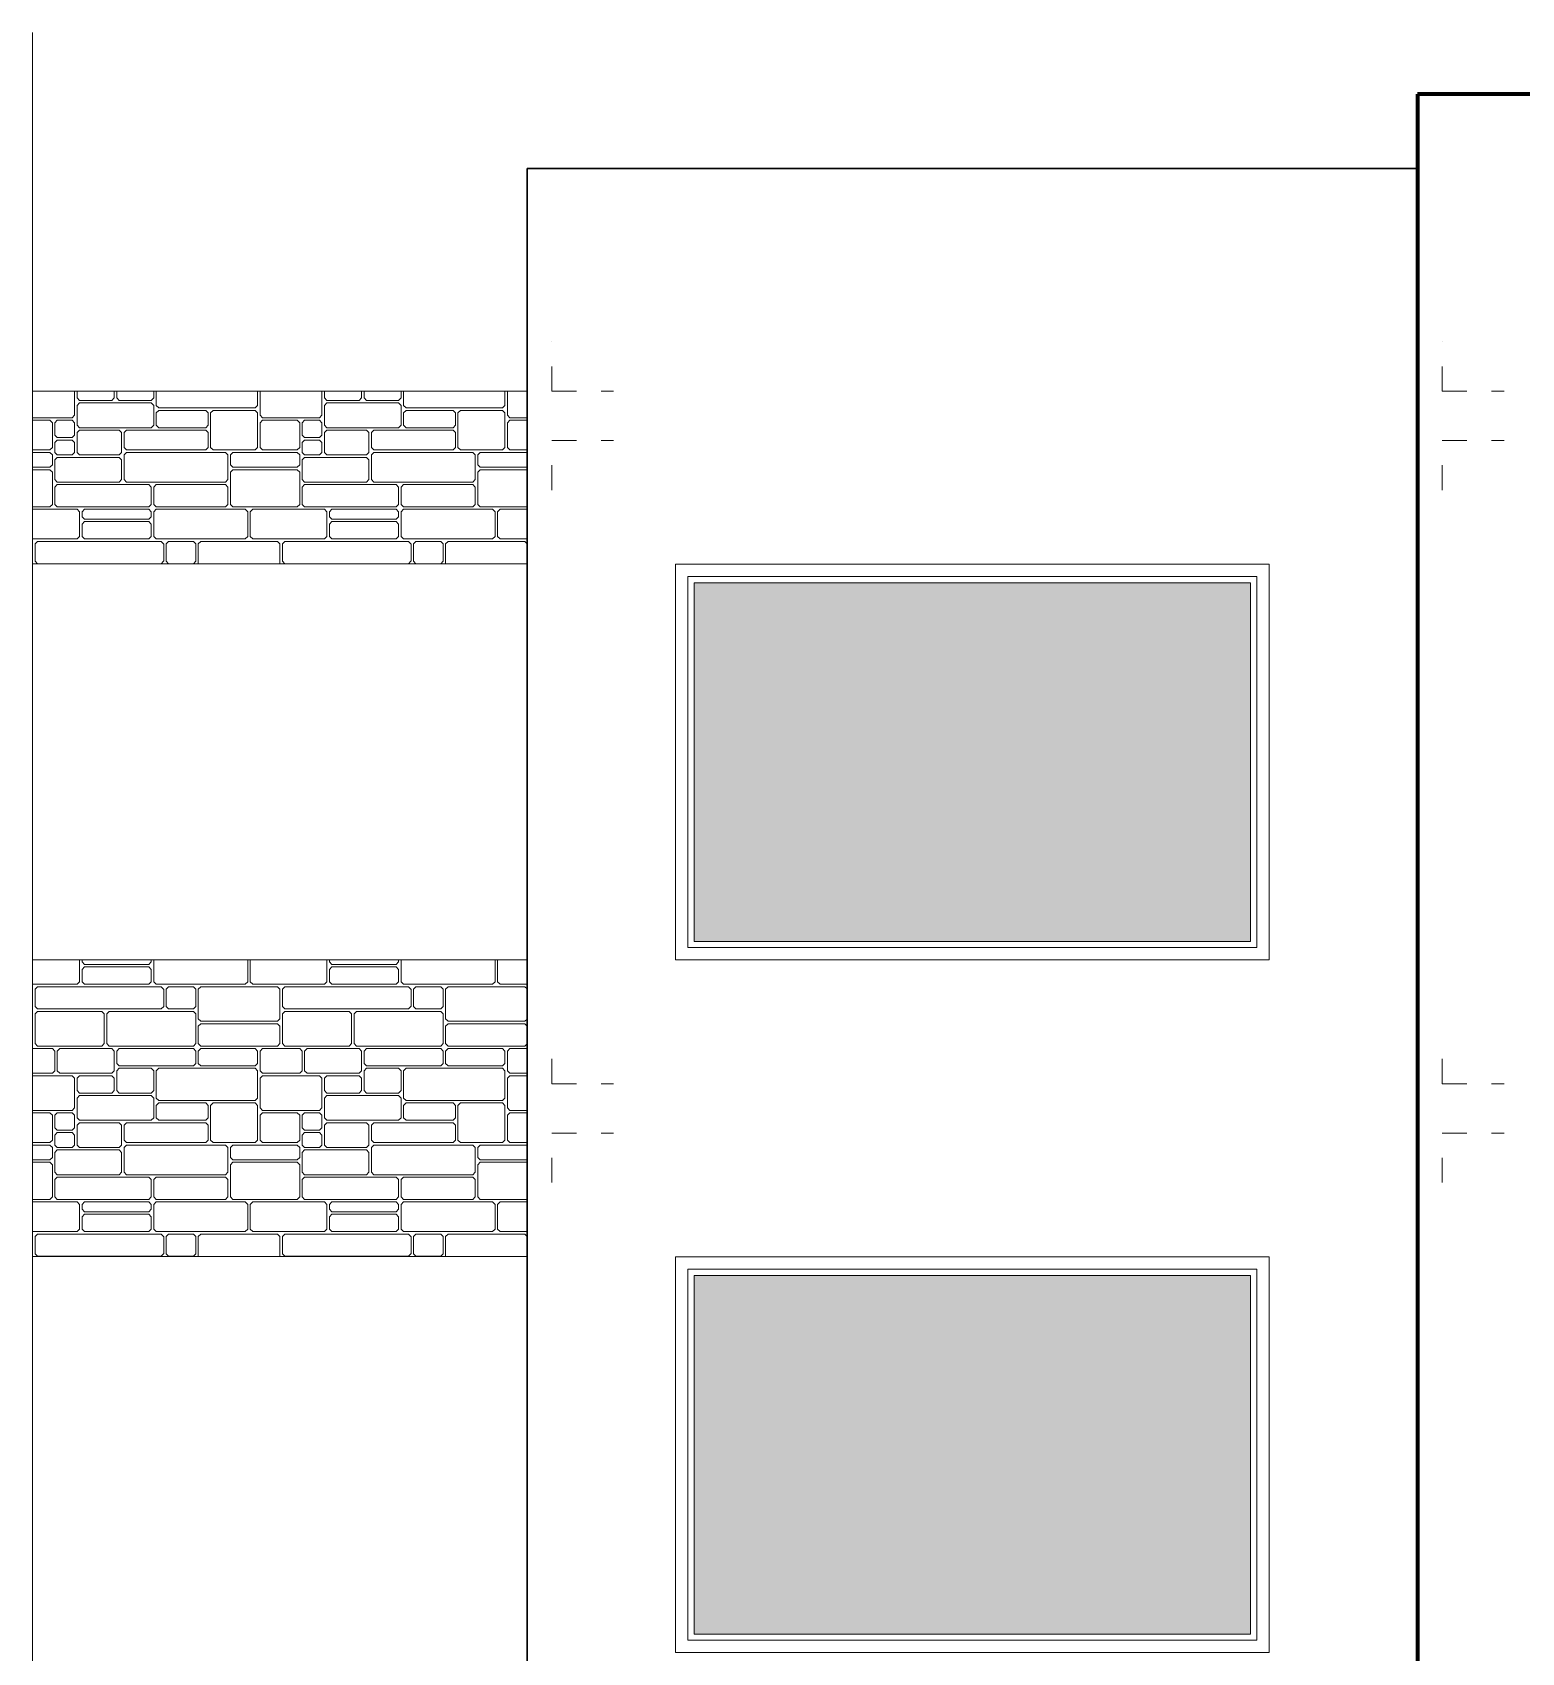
# Model space of a CAD drawing. Header units: inches. Extents: x 155.3 to 248.5, y 20.6 to 88.6.
# Drawn here: x 175.62 to 181.65, y 28.92 to 35.47 of the extents above; entities that cross this region are included whole.
import ezdxf

# ---------------------------------------------------------------- set-up
doc = ezdxf.new("R2010")
doc.units = ezdxf.units.IN
doc.header["$MEASUREMENT"] = 0
doc.linetypes.add('DASHED', pattern=[0.75, 0.5, -0.25])
doc.layers.add('TEXTURAS', color=251, linetype='Continuous')

msp = doc.modelspace()

# ---------------------------------------------------------------- hatches: boundary and pattern name
at = {"layer": 'TEXTURAS', "lineweight": 0}
h = msp.add_hatch(dxfattribs=at)
h.set_pattern_fill('LIMESTN', color=252, scale=0.1, style=0, double=1, pattern_type=2)
h.set_pattern_definition([(180, (177.6144, 34.2695), (-1, 1), [0.31, -0.69]), (180, (177.6144, 34.2595), (-1, 1), [0.31, -0.69]), (180, (177.5244, 33.9495), (-1, 1), [0.39, -0.61]), (180, (176.7844, 33.9095), (-1, 1), [0.23, -0.77]), (180, (177.1044, 33.9695), (-1, 1), [0.29, -0.71]), (180, (176.7844, 33.8195), (-1, 1), [0.06, -0.94]), (180, (176.7844, 33.8295), (-1, 1), [0.06, -0.94]), (180, (176.9744, 33.7495), (-1, 1), [0.25, -0.75]), (180, (177.0944, 33.4895), (-1, 1), [0.26, -0.74]), (180, (177.0944, 33.4995), (-1, 1), [0.26, -0.74]), (180, (176.6944, 33.7095), (-1, 1), [0.26, -0.74]), (180, (176.6944, 33.6995), (-1, 1), [0.26, -0.74]), (180, (177.6144, 34.1695), (-1, 1), [0.31, -0.03, 0.34, -0.03, 0.26, -0.03]), (180, (177.5244, 33.7795), (-1, 1), [0.17, -0.03, 0.32, -0.31, 0.14, -0.03]), (180, (177.4044, 33.5495), (-1, 1), [0.28, -0.03, 0.37, -0.03, 0.26, -0.03]), (180, (177.4844, 33.5395), (-1, 1), [0.36, -0.03, 0.26, -0.03, 0.29, -0.03]), (180, (177.4844, 33.4195), (-1, 1), [0.36, -0.03, 0.26, -0.03, 0.29, -0.03]), (180, (177.4044, 33.7695), (-1, 1), [0.4, -0.31, 0.26, -0.03]), (180, (177.4044, 33.6395), (-1, 1), [0.28, -0.03, 0.37, -0.32]), (180, (177.5244, 34.1595), (-1, 1), [0.22, -0.03, 0.3, -0.45]), (180, (176.9444, 34.1595), (-1, 1), [0.21, -0.03, 0.15, -0.61]), (180, (177.5244, 34.0895), (-1, 1), [0.22, -0.03, 0.3, -0.45]), (180, (177.2744, 33.3195), (-1, 1), [0.1, -0.03, 0.5, -0.37]), (180, (177.2744, 34.3095), (-1, 1), [0.34, -0.03, 0.26, -0.37]), (180, (177.5244, 34.0795), (-1, 1), [0.39, -0.03, 0.13, -0.45]), (180, (177.5244, 33.9395), (-1, 1), [0.17, -0.03, 0.19, -0.61]), (180, (176.9444, 34.0595), (-1, 1), [0.21, -0.03, 0.15, -0.61]), (180, (176.9444, 34.0495), (-1, 1), [0.13, -0.03, 0.23, -0.61]), (180, (177.3244, 33.8695), (-1, 1), [0.19, -0.03, 0.29, -0.49]), (180, (177.1044, 33.9795), (-1, 1), [0.13, -0.03, 0.13, -0.71]), (180, (176.7844, 33.8995), (-1, 1), [0.06, -0.03, 0.14, -0.77]), (180, (177.3244, 33.8595), (-1, 1), [0.32, -0.03, 0.16, -0.49]), (180, (176.9744, 33.7595), (-1, 1), [0.16, -0.03, 0.06, -0.75]), (180, (177.4044, 33.6495), (-1, 1), [0.4, -0.03, 0.25, -0.32]), (180, (177.6144, 33.4095), (-1, 1), [0.31, -0.03, 0.1, -0.03, 0.5, -0.03]), (90, (177.2844, 33.3295), (1, 1), [0.07, -0.7, 0.05, -0.03, 0.12, -0.03]), (90, (177.5444, 33.7895), (1, 1), [0.1, -0.03, 0.12, -0.03, 0.08, -0.64]), (90, (177.5344, 33.7895), (1, 1), [0.14, -0.03, 0.11, -0.03, 0.05, -0.64]), (90, (176.7944, 33.7695), (1, 1), [0.04, -0.03, 0.05, -0.03, 0.12, -0.73]), (90, (176.8044, 33.7695), (1, 1), [0.08, -0.03, 0.08, -0.03, 0.05, -0.73]), (90, (177.1044, 33.4295), (1, 1), [0.05, -0.03, 0.02, -0.03, 0.07, -0.8]), (90, (176.7044, 33.5595), (1, 1), [0.13, -0.03, 0.04, -0.03, 0.1, -0.67]), (90, (177.1644, 33.3295), (1, 1), [0.07, -0.93]), (90, (177.1544, 33.3295), (1, 1), [0.07, -0.93]), (90, (177.6244, 34.1795), (1, 1), [0.07, -0.03, 0.12, -0.78]), (90, (176.6344, 33.3295), (1, 1), [0.07, -0.78, 0.12, -0.03]), (90, (176.9644, 33.9895), (1, 1), [0.08, -0.03, 0.05, -0.84]), (90, (177.3344, 33.7895), (1, 1), [0.06, -0.03, 0.05, -0.86]), (90, (177.1244, 33.8795), (1, 1), [0.05, -0.03, 0.11, -0.81]), (90, (177.1144, 33.8795), (1, 1), [0.08, -0.03, 0.08, -0.81]), (90, (176.9544, 33.9895), (1, 1), [0.05, -0.03, 0.08, -0.84]), (90, (176.9844, 33.6595), (1, 1), [0.08, -0.03, 0.08, -0.81]), (90, (176.9944, 33.6595), (1, 1), [0.1, -0.03, 0.06, -0.81]), (90, (176.7144, 33.7695), (1, 1), [0.04, -0.03, 0.05, -0.88]), (90, (177.4144, 33.5595), (1, 1), [0.07, -0.03, 0.1, -0.8]), (90, (177.1144, 33.4295), (1, 1), [0.1, -0.03, 0.07, -0.8]), (90, (176.7144, 33.5595), (1, 1), [0.07, -0.03, 0.08, -0.82]), (90, (176.8244, 33.4295), (1, 1), [0.05, -0.03, 0.02, -0.9]), (90, (177.4244, 33.5595), (1, 1), [0.13, -0.03, 0.04, -0.8]), (90, (176.9244, 34.1795), (1, 1), [0.12, -0.88]), (90, (176.9144, 34.1795), (1, 1), [0.12, -0.88]), (90, (176.7144, 34.0695), (1, 1), [0.08, -0.92]), (90, (177.3444, 33.7895), (1, 1), [0.14, -0.86]), (90, (176.7244, 34.0695), (1, 1), [0.08, -0.92]), (90, (177.5044, 33.4295), (1, 1), [0.1, -0.9]), (90, (177.4944, 33.4295), (1, 1), [0.1, -0.9]), (90, (176.8144, 33.4295), (1, 1), [0.1, -0.9]), (90, (177.2944, 34.0995), (1, 1), [0.05, -0.03, 0.07, -0.03, 0.12, -0.7]), (135, (177.28436, 33.3995), (0, 1), [0.01414, -1.40007]), (135, (177.17436, 33.3195), (0, 1), [0.01414, -1.40007]), (135, (177.15436, 33.3995), (0, 1), [0.01414, -1.40007]), (135, (176.64436, 33.3195), (0, 1), [0.01414, -1.40007]), (135, (177.62436, 33.3995), (0, 1), [0.01414, -1.40007]), (135, (177.30436, 34.2695), (0, 1), [0.01414, -1.40007]), (135, (177.30436, 34.1695), (0, 1), [0.01414, -1.40007]), (135, (177.30436, 34.0895), (0, 1), [0.01414, -1.40007]), (135, (177.62436, 34.2495), (0, 1), [0.01414, -1.40007]), (135, (176.93436, 34.1695), (0, 1), [0.01414, -1.40007]), (135, (176.64436, 34.1695), (0, 1), [0.01414, -1.40007]), (135, (177.28436, 34.2995), (0, 1), [0.01414, -1.40007]), (135, (176.91436, 34.2995), (0, 1), [0.01414, -1.40007]), (135, (177.53436, 34.1495), (0, 1), [0.01414, -1.40007]), (135, (177.53436, 34.0695), (0, 1), [0.01414, -1.40007]), (135, (177.13436, 33.9495), (0, 1), [0.01414, -1.40007]), (135, (177.11436, 34.0695), (0, 1), [0.01414, -1.40007]), (135, (176.97436, 33.9795), (0, 1), [0.01414, -1.40007]), (135, (177.28436, 34.1495), (0, 1), [0.01414, -1.40007]), (135, (176.97436, 34.0895), (0, 1), [0.01414, -1.40007]), (135, (176.95436, 34.1495), (0, 1), [0.01414, -1.40007]), (135, (176.73436, 34.0595), (0, 1), [0.01414, -1.40007]), (135, (177.53436, 33.9295), (0, 1), [0.01414, -1.40007]), (135, (177.35436, 33.7795), (0, 1), [0.01414, -1.40007]), (135, (176.71436, 34.1495), (0, 1), [0.01414, -1.40007]), (135, (177.55436, 34.0595), (0, 1), [0.01414, -1.40007]), (135, (176.79436, 34.0395), (0, 1), [0.01414, -1.40007]), (135, (176.95436, 34.0395), (0, 1), [0.01414, -1.40007]), (135, (176.81436, 33.9795), (0, 1), [0.01414, -1.40007]), (135, (177.11436, 33.9595), (0, 1), [0.01414, -1.40007]), (135, (176.79436, 33.8095), (0, 1), [0.01414, -1.40007]), (135, (176.79436, 33.8895), (0, 1), [0.01414, -1.40007]), (135, (176.72436, 33.8295), (0, 1), [0.01414, -1.40007]), (135, (176.72436, 33.7595), (0, 1), [0.01414, -1.40007]), (135, (176.81436, 33.8695), (0, 1), [0.01414, -1.40007]), (135, (176.98436, 33.8495), (0, 1), [0.01414, -1.40007]), (135, (177.33436, 33.8495), (0, 1), [0.01414, -1.40007]), (135, (177.00436, 33.7795), (0, 1), [0.01414, -1.40007]), (135, (177.55436, 33.9095), (0, 1), [0.01414, -1.40007]), (135, (177.55436, 33.7795), (0, 1), [0.01414, -1.40007]), (135, (177.33436, 33.9295), (0, 1), [0.01414, -1.40007]), (135, (177.13436, 33.8695), (0, 1), [0.01414, -1.40007]), (135, (176.81436, 33.7595), (0, 1), [0.01414, -1.40007]), (135, (176.98436, 33.7395), (0, 1), [0.01414, -1.40007]), (135, (176.70436, 33.8895), (0, 1), [0.01414, -1.40007]), (135, (177.41436, 33.7595), (0, 1), [0.01414, -1.40007]), (135, (177.00436, 33.6495), (0, 1), [0.01414, -1.40007]), (135, (176.70436, 33.7595), (0, 1), [0.01414, -1.40007]), (135, (176.72436, 33.6495), (0, 1), [0.01414, -1.40007]), (135, (177.10436, 33.5295), (0, 1), [0.01414, -1.40007]), (135, (176.83436, 33.4995), (0, 1), [0.01414, -1.40007]), (135, (177.10436, 33.4795), (0, 1), [0.01414, -1.40007]), (135, (176.83436, 33.4195), (0, 1), [0.01414, -1.40007]), (135, (177.41436, 33.6295), (0, 1), [0.01414, -1.40007]), (135, (177.12436, 33.5495), (0, 1), [0.01414, -1.40007]), (135, (177.10436, 33.6295), (0, 1), [0.01414, -1.40007]), (135, (176.72436, 33.5495), (0, 1), [0.01414, -1.40007]), (135, (177.43436, 33.5495), (0, 1), [0.01414, -1.40007]), (135, (177.43436, 33.7095), (0, 1), [0.01414, -1.40007]), (135, (177.51436, 33.4195), (0, 1), [0.01414, -1.40007]), (135, (177.12436, 33.4195), (0, 1), [0.01414, -1.40007]), (135, (177.49436, 33.5295), (0, 1), [0.01414, -1.40007]), (135, (176.81436, 33.5295), (0, 1), [0.01414, -1.40007]), (135, (176.70436, 33.6895), (0, 1), [0.01414, -1.40007]), (45, (177.29436, 33.3995), (1, 0), [0.01414, -1.40007]), (45, (177.27436, 33.3195), (1, 0), [0.01414, -1.40007]), (45, (177.16436, 33.3995), (1, 0), [0.01414, -1.40007]), (45, (177.14436, 33.3195), (1, 0), [0.01414, -1.40007]), (45, (176.63436, 33.3995), (1, 0), [0.01414, -1.40007]), (45, (177.61436, 34.2695), (1, 0), [0.01414, -1.40007]), (45, (177.29436, 34.2495), (1, 0), [0.01414, -1.40007]), (45, (177.29436, 34.1495), (1, 0), [0.01414, -1.40007]), (45, (177.27436, 34.1695), (1, 0), [0.01414, -1.40007]), (45, (176.92436, 34.2995), (1, 0), [0.01414, -1.40007]), (45, (176.63436, 34.2995), (1, 0), [0.01414, -1.40007]), (45, (176.90436, 34.1695), (1, 0), [0.01414, -1.40007]), (45, (177.61436, 34.1695), (1, 0), [0.01414, -1.40007]), (45, (177.52436, 34.0895), (1, 0), [0.01414, -1.40007]), (45, (177.52436, 33.9495), (1, 0), [0.01414, -1.40007]), (45, (177.52436, 33.7795), (1, 0), [0.01414, -1.40007]), (45, (177.12436, 34.0695), (1, 0), [0.01414, -1.40007]), (45, (177.10436, 33.9795), (1, 0), [0.01414, -1.40007]), (45, (176.96436, 34.0695), (1, 0), [0.01414, -1.40007]), (45, (177.27436, 34.0895), (1, 0), [0.01414, -1.40007]), (45, (176.96436, 34.1495), (1, 0), [0.01414, -1.40007]), (45, (176.94436, 34.0595), (1, 0), [0.01414, -1.40007]), (45, (176.72436, 34.1495), (1, 0), [0.01414, -1.40007]), (45, (177.54436, 34.1495), (1, 0), [0.01414, -1.40007]), (45, (177.34436, 33.9295), (1, 0), [0.01414, -1.40007]), (45, (176.70436, 34.0595), (1, 0), [0.01414, -1.40007]), (45, (176.94436, 33.9795), (1, 0), [0.01414, -1.40007]), (45, (176.80436, 34.0395), (1, 0), [0.01414, -1.40007]), (45, (176.71436, 33.8895), (1, 0), [0.01414, -1.40007]), (45, (176.78436, 33.8295), (1, 0), [0.01414, -1.40007]), (45, (176.71436, 33.8095), (1, 0), [0.01414, -1.40007]), (45, (176.78436, 33.7595), (1, 0), [0.01414, -1.40007]), (45, (177.54436, 34.0395), (1, 0), [0.01414, -1.40007]), (45, (177.54436, 33.8895), (1, 0), [0.01414, -1.40007]), (45, (177.12436, 33.9295), (1, 0), [0.01414, -1.40007]), (45, (177.32436, 33.8695), (1, 0), [0.01414, -1.40007]), (45, (177.10436, 33.8695), (1, 0), [0.01414, -1.40007]), (45, (176.80436, 33.9595), (1, 0), [0.01414, -1.40007]), (45, (176.78436, 33.9095), (1, 0), [0.01414, -1.40007]), (45, (176.80436, 33.8495), (1, 0), [0.01414, -1.40007]), (45, (176.97436, 33.7595), (1, 0), [0.01414, -1.40007]), (45, (176.99436, 33.8495), (1, 0), [0.01414, -1.40007]), (45, (177.32436, 33.7795), (1, 0), [0.01414, -1.40007]), (45, (176.69436, 33.7795), (1, 0), [0.01414, -1.40007]), (45, (176.97436, 33.6495), (1, 0), [0.01414, -1.40007]), (45, (176.99436, 33.7595), (1, 0), [0.01414, -1.40007]), (45, (177.40436, 33.6495), (1, 0), [0.01414, -1.40007]), (45, (176.71436, 33.7395), (1, 0), [0.01414, -1.40007]), (45, (176.82436, 33.5295), (1, 0), [0.01414, -1.40007]), (45, (177.09436, 33.4995), (1, 0), [0.01414, -1.40007]), (45, (176.82436, 33.4795), (1, 0), [0.01414, -1.40007]), (45, (177.09436, 33.4195), (1, 0), [0.01414, -1.40007]), (45, (177.40436, 33.5495), (1, 0), [0.01414, -1.40007]), (45, (177.11436, 33.6295), (1, 0), [0.01414, -1.40007]), (45, (177.09436, 33.5495), (1, 0), [0.01414, -1.40007]), (45, (176.71436, 33.6295), (1, 0), [0.01414, -1.40007]), (45, (177.42436, 33.7595), (1, 0), [0.01414, -1.40007]), (45, (177.42436, 33.6895), (1, 0), [0.01414, -1.40007]), (45, (177.50436, 33.5295), (1, 0), [0.01414, -1.40007]), (45, (177.11436, 33.5295), (1, 0), [0.01414, -1.40007]), (45, (177.48436, 33.4195), (1, 0), [0.01414, -1.40007]), (45, (176.80436, 33.4195), (1, 0), [0.01414, -1.40007]), (45, (176.69436, 33.7095), (1, 0), [0.01414, -1.40007]), (45, (176.69436, 33.5495), (1, 0), [0.01414, -1.40007])])
h.paths.add_polyline_path([(175.6244, 34.0182), (175.6603, 34.0182), (176.6244, 34.0182), (177.6244, 34.0182), (177.38, 34.0182), (177.6244, 34.0182)])
h.paths.add_polyline_path([(175.6244, 33.8182), (175.6244, 34.0182), (177.6244, 34.0182), (177.6244, 33.8182)])
h.paths.add_polyline_path([(177.6244, 33.8182), (177.6244, 33.3195), (175.6244, 33.3195), (175.6244, 33.8182)])
h = msp.add_hatch(color=252, dxfattribs=at)
h.set_gradient(color1=(91, 91, 91), one_color=1, tint=1, name='CYLINDER')
h.paths.add_polyline_path([(180.5494, 31.7932), (180.5494, 33.2432), (178.2994, 33.2432), (178.2994, 31.7932)])
h = msp.add_hatch(dxfattribs=at)
h.set_pattern_fill('LIMESTN', color=252, scale=0.1, style=0, double=1, pattern_type=2)
h.set_pattern_definition([(180, (177.6144, 31.4695), (-1, 1), [0.31, -0.69]), (180, (177.6144, 31.4595), (-1, 1), [0.31, -0.69]), (180, (177.5244, 31.1495), (-1, 1), [0.39, -0.61]), (180, (176.7844, 31.1095), (-1, 1), [0.23, -0.77]), (180, (177.1044, 31.1695), (-1, 1), [0.29, -0.71]), (180, (176.7844, 31.0195), (-1, 1), [0.06, -0.94]), (180, (176.7844, 31.0295), (-1, 1), [0.06, -0.94]), (180, (176.9744, 30.9495), (-1, 1), [0.25, -0.75]), (180, (177.0944, 30.6895), (-1, 1), [0.26, -0.74]), (180, (177.0944, 30.6995), (-1, 1), [0.26, -0.74]), (180, (176.6944, 30.9095), (-1, 1), [0.26, -0.74]), (180, (176.6944, 30.8995), (-1, 1), [0.26, -0.74]), (180, (177.6144, 31.3695), (-1, 1), [0.31, -0.03, 0.34, -0.03, 0.26, -0.03]), (180, (177.5244, 30.9795), (-1, 1), [0.17, -0.03, 0.32, -0.31, 0.14, -0.03]), (180, (177.4044, 30.7495), (-1, 1), [0.28, -0.03, 0.37, -0.03, 0.26, -0.03]), (180, (177.4844, 30.7395), (-1, 1), [0.36, -0.03, 0.26, -0.03, 0.29, -0.03]), (180, (177.4844, 30.6195), (-1, 1), [0.36, -0.03, 0.26, -0.03, 0.29, -0.03]), (180, (177.4044, 30.9695), (-1, 1), [0.4, -0.31, 0.26, -0.03]), (180, (177.4044, 30.8395), (-1, 1), [0.28, -0.03, 0.37, -0.32]), (180, (177.5244, 31.3595), (-1, 1), [0.22, -0.03, 0.3, -0.45]), (180, (176.9444, 31.3595), (-1, 1), [0.21, -0.03, 0.15, -0.61]), (180, (177.5244, 31.2895), (-1, 1), [0.22, -0.03, 0.3, -0.45]), (180, (177.2744, 30.5195), (-1, 1), [0.1, -0.03, 0.5, -0.37]), (180, (177.2744, 31.5095), (-1, 1), [0.34, -0.03, 0.26, -0.37]), (180, (177.5244, 31.2795), (-1, 1), [0.39, -0.03, 0.13, -0.45]), (180, (177.5244, 31.1395), (-1, 1), [0.17, -0.03, 0.19, -0.61]), (180, (176.9444, 31.2595), (-1, 1), [0.21, -0.03, 0.15, -0.61]), (180, (176.9444, 31.2495), (-1, 1), [0.13, -0.03, 0.23, -0.61]), (180, (177.3244, 31.0695), (-1, 1), [0.19, -0.03, 0.29, -0.49]), (180, (177.1044, 31.1795), (-1, 1), [0.13, -0.03, 0.13, -0.71]), (180, (176.7844, 31.0995), (-1, 1), [0.06, -0.03, 0.14, -0.77]), (180, (177.3244, 31.0595), (-1, 1), [0.32, -0.03, 0.16, -0.49]), (180, (176.9744, 30.9595), (-1, 1), [0.16, -0.03, 0.06, -0.75]), (180, (177.4044, 30.8495), (-1, 1), [0.4, -0.03, 0.25, -0.32]), (180, (177.6144, 30.6095), (-1, 1), [0.31, -0.03, 0.1, -0.03, 0.5, -0.03]), (90, (177.2844, 30.5295), (1, 1), [0.07, -0.7, 0.05, -0.03, 0.12, -0.03]), (90, (177.5444, 30.9895), (1, 1), [0.1, -0.03, 0.12, -0.03, 0.08, -0.64]), (90, (177.5344, 30.9895), (1, 1), [0.14, -0.03, 0.11, -0.03, 0.05, -0.64]), (90, (176.7944, 30.9695), (1, 1), [0.04, -0.03, 0.05, -0.03, 0.12, -0.73]), (90, (176.8044, 30.9695), (1, 1), [0.08, -0.03, 0.08, -0.03, 0.05, -0.73]), (90, (177.1044, 30.6295), (1, 1), [0.05, -0.03, 0.02, -0.03, 0.07, -0.8]), (90, (176.7044, 30.7595), (1, 1), [0.13, -0.03, 0.04, -0.03, 0.1, -0.67]), (90, (177.1644, 30.5295), (1, 1), [0.07, -0.93]), (90, (177.1544, 30.5295), (1, 1), [0.07, -0.93]), (90, (177.6244, 31.3795), (1, 1), [0.07, -0.03, 0.12, -0.78]), (90, (176.6344, 30.5295), (1, 1), [0.07, -0.78, 0.12, -0.03]), (90, (176.9644, 31.1895), (1, 1), [0.08, -0.03, 0.05, -0.84]), (90, (177.3344, 30.9895), (1, 1), [0.06, -0.03, 0.05, -0.86]), (90, (177.1244, 31.0795), (1, 1), [0.05, -0.03, 0.11, -0.81]), (90, (177.1144, 31.0795), (1, 1), [0.08, -0.03, 0.08, -0.81]), (90, (176.9544, 31.1895), (1, 1), [0.05, -0.03, 0.08, -0.84]), (90, (176.9844, 30.8595), (1, 1), [0.08, -0.03, 0.08, -0.81]), (90, (176.9944, 30.8595), (1, 1), [0.1, -0.03, 0.06, -0.81]), (90, (176.7144, 30.9695), (1, 1), [0.04, -0.03, 0.05, -0.88]), (90, (177.4144, 30.7595), (1, 1), [0.07, -0.03, 0.1, -0.8]), (90, (177.1144, 30.6295), (1, 1), [0.1, -0.03, 0.07, -0.8]), (90, (176.7144, 30.7595), (1, 1), [0.07, -0.03, 0.08, -0.82]), (90, (176.8244, 30.6295), (1, 1), [0.05, -0.03, 0.02, -0.9]), (90, (177.4244, 30.7595), (1, 1), [0.13, -0.03, 0.04, -0.8]), (90, (176.9244, 31.3795), (1, 1), [0.12, -0.88]), (90, (176.9144, 31.3795), (1, 1), [0.12, -0.88]), (90, (176.7144, 31.2695), (1, 1), [0.08, -0.92]), (90, (177.3444, 30.9895), (1, 1), [0.14, -0.86]), (90, (176.7244, 31.2695), (1, 1), [0.08, -0.92]), (90, (177.5044, 30.6295), (1, 1), [0.1, -0.9]), (90, (177.4944, 30.6295), (1, 1), [0.1, -0.9]), (90, (176.8144, 30.6295), (1, 1), [0.1, -0.9]), (90, (177.2944, 31.2995), (1, 1), [0.05, -0.03, 0.07, -0.03, 0.12, -0.7]), (135, (177.28436, 30.5995), (0, 1), [0.01414, -1.40007]), (135, (177.17436, 30.5195), (0, 1), [0.01414, -1.40007]), (135, (177.15436, 30.5995), (0, 1), [0.01414, -1.40007]), (135, (176.64436, 30.5195), (0, 1), [0.01414, -1.40007]), (135, (177.62436, 30.5995), (0, 1), [0.01414, -1.40007]), (135, (177.30436, 31.4695), (0, 1), [0.01414, -1.40007]), (135, (177.30436, 31.3695), (0, 1), [0.01414, -1.40007]), (135, (177.30436, 31.2895), (0, 1), [0.01414, -1.40007]), (135, (177.62436, 31.4495), (0, 1), [0.01414, -1.40007]), (135, (176.93436, 31.3695), (0, 1), [0.01414, -1.40007]), (135, (176.64436, 31.3695), (0, 1), [0.01414, -1.40007]), (135, (177.28436, 31.4995), (0, 1), [0.01414, -1.40007]), (135, (176.91436, 31.4995), (0, 1), [0.01414, -1.40007]), (135, (177.53436, 31.3495), (0, 1), [0.01414, -1.40007]), (135, (177.53436, 31.2695), (0, 1), [0.01414, -1.40007]), (135, (177.13436, 31.1495), (0, 1), [0.01414, -1.40007]), (135, (177.11436, 31.2695), (0, 1), [0.01414, -1.40007]), (135, (176.97436, 31.1795), (0, 1), [0.01414, -1.40007]), (135, (177.28436, 31.3495), (0, 1), [0.01414, -1.40007]), (135, (176.97436, 31.2895), (0, 1), [0.01414, -1.40007]), (135, (176.95436, 31.3495), (0, 1), [0.01414, -1.40007]), (135, (176.73436, 31.2595), (0, 1), [0.01414, -1.40007]), (135, (177.53436, 31.1295), (0, 1), [0.01414, -1.40007]), (135, (177.35436, 30.9795), (0, 1), [0.01414, -1.40007]), (135, (176.71436, 31.3495), (0, 1), [0.01414, -1.40007]), (135, (177.55436, 31.2595), (0, 1), [0.01414, -1.40007]), (135, (176.79436, 31.2395), (0, 1), [0.01414, -1.40007]), (135, (176.95436, 31.2395), (0, 1), [0.01414, -1.40007]), (135, (176.81436, 31.1795), (0, 1), [0.01414, -1.40007]), (135, (177.11436, 31.1595), (0, 1), [0.01414, -1.40007]), (135, (176.79436, 31.0095), (0, 1), [0.01414, -1.40007]), (135, (176.79436, 31.0895), (0, 1), [0.01414, -1.40007]), (135, (176.72436, 31.0295), (0, 1), [0.01414, -1.40007]), (135, (176.72436, 30.9595), (0, 1), [0.01414, -1.40007]), (135, (176.81436, 31.0695), (0, 1), [0.01414, -1.40007]), (135, (176.98436, 31.0495), (0, 1), [0.01414, -1.40007]), (135, (177.33436, 31.0495), (0, 1), [0.01414, -1.40007]), (135, (177.00436, 30.9795), (0, 1), [0.01414, -1.40007]), (135, (177.55436, 31.1095), (0, 1), [0.01414, -1.40007]), (135, (177.55436, 30.9795), (0, 1), [0.01414, -1.40007]), (135, (177.33436, 31.1295), (0, 1), [0.01414, -1.40007]), (135, (177.13436, 31.0695), (0, 1), [0.01414, -1.40007]), (135, (176.81436, 30.9595), (0, 1), [0.01414, -1.40007]), (135, (176.98436, 30.9395), (0, 1), [0.01414, -1.40007]), (135, (176.70436, 31.0895), (0, 1), [0.01414, -1.40007]), (135, (177.41436, 30.9595), (0, 1), [0.01414, -1.40007]), (135, (177.00436, 30.8495), (0, 1), [0.01414, -1.40007]), (135, (176.70436, 30.9595), (0, 1), [0.01414, -1.40007]), (135, (176.72436, 30.8495), (0, 1), [0.01414, -1.40007]), (135, (177.10436, 30.7295), (0, 1), [0.01414, -1.40007]), (135, (176.83436, 30.6995), (0, 1), [0.01414, -1.40007]), (135, (177.10436, 30.6795), (0, 1), [0.01414, -1.40007]), (135, (176.83436, 30.6195), (0, 1), [0.01414, -1.40007]), (135, (177.41436, 30.8295), (0, 1), [0.01414, -1.40007]), (135, (177.12436, 30.7495), (0, 1), [0.01414, -1.40007]), (135, (177.10436, 30.8295), (0, 1), [0.01414, -1.40007]), (135, (176.72436, 30.7495), (0, 1), [0.01414, -1.40007]), (135, (177.43436, 30.7495), (0, 1), [0.01414, -1.40007]), (135, (177.43436, 30.9095), (0, 1), [0.01414, -1.40007]), (135, (177.51436, 30.6195), (0, 1), [0.01414, -1.40007]), (135, (177.12436, 30.6195), (0, 1), [0.01414, -1.40007]), (135, (177.49436, 30.7295), (0, 1), [0.01414, -1.40007]), (135, (176.81436, 30.7295), (0, 1), [0.01414, -1.40007]), (135, (176.70436, 30.8895), (0, 1), [0.01414, -1.40007]), (45, (177.29436, 30.5995), (1, 0), [0.01414, -1.40007]), (45, (177.27436, 30.5195), (1, 0), [0.01414, -1.40007]), (45, (177.16436, 30.5995), (1, 0), [0.01414, -1.40007]), (45, (177.14436, 30.5195), (1, 0), [0.01414, -1.40007]), (45, (176.63436, 30.5995), (1, 0), [0.01414, -1.40007]), (45, (177.61436, 31.4695), (1, 0), [0.01414, -1.40007]), (45, (177.29436, 31.4495), (1, 0), [0.01414, -1.40007]), (45, (177.29436, 31.3495), (1, 0), [0.01414, -1.40007]), (45, (177.27436, 31.3695), (1, 0), [0.01414, -1.40007]), (45, (176.92436, 31.4995), (1, 0), [0.01414, -1.40007]), (45, (176.63436, 31.4995), (1, 0), [0.01414, -1.40007]), (45, (176.90436, 31.3695), (1, 0), [0.01414, -1.40007]), (45, (177.61436, 31.3695), (1, 0), [0.01414, -1.40007]), (45, (177.52436, 31.2895), (1, 0), [0.01414, -1.40007]), (45, (177.52436, 31.1495), (1, 0), [0.01414, -1.40007]), (45, (177.52436, 30.9795), (1, 0), [0.01414, -1.40007]), (45, (177.12436, 31.2695), (1, 0), [0.01414, -1.40007]), (45, (177.10436, 31.1795), (1, 0), [0.01414, -1.40007]), (45, (176.96436, 31.2695), (1, 0), [0.01414, -1.40007]), (45, (177.27436, 31.2895), (1, 0), [0.01414, -1.40007]), (45, (176.96436, 31.3495), (1, 0), [0.01414, -1.40007]), (45, (176.94436, 31.2595), (1, 0), [0.01414, -1.40007]), (45, (176.72436, 31.3495), (1, 0), [0.01414, -1.40007]), (45, (177.54436, 31.3495), (1, 0), [0.01414, -1.40007]), (45, (177.34436, 31.1295), (1, 0), [0.01414, -1.40007]), (45, (176.70436, 31.2595), (1, 0), [0.01414, -1.40007]), (45, (176.94436, 31.1795), (1, 0), [0.01414, -1.40007]), (45, (176.80436, 31.2395), (1, 0), [0.01414, -1.40007]), (45, (176.71436, 31.0895), (1, 0), [0.01414, -1.40007]), (45, (176.78436, 31.0295), (1, 0), [0.01414, -1.40007]), (45, (176.71436, 31.0095), (1, 0), [0.01414, -1.40007]), (45, (176.78436, 30.9595), (1, 0), [0.01414, -1.40007]), (45, (177.54436, 31.2395), (1, 0), [0.01414, -1.40007]), (45, (177.54436, 31.0895), (1, 0), [0.01414, -1.40007]), (45, (177.12436, 31.1295), (1, 0), [0.01414, -1.40007]), (45, (177.32436, 31.0695), (1, 0), [0.01414, -1.40007]), (45, (177.10436, 31.0695), (1, 0), [0.01414, -1.40007]), (45, (176.80436, 31.1595), (1, 0), [0.01414, -1.40007]), (45, (176.78436, 31.1095), (1, 0), [0.01414, -1.40007]), (45, (176.80436, 31.0495), (1, 0), [0.01414, -1.40007]), (45, (176.97436, 30.9595), (1, 0), [0.01414, -1.40007]), (45, (176.99436, 31.0495), (1, 0), [0.01414, -1.40007]), (45, (177.32436, 30.9795), (1, 0), [0.01414, -1.40007]), (45, (176.69436, 30.9795), (1, 0), [0.01414, -1.40007]), (45, (176.97436, 30.8495), (1, 0), [0.01414, -1.40007]), (45, (176.99436, 30.9595), (1, 0), [0.01414, -1.40007]), (45, (177.40436, 30.8495), (1, 0), [0.01414, -1.40007]), (45, (176.71436, 30.9395), (1, 0), [0.01414, -1.40007]), (45, (176.82436, 30.7295), (1, 0), [0.01414, -1.40007]), (45, (177.09436, 30.6995), (1, 0), [0.01414, -1.40007]), (45, (176.82436, 30.6795), (1, 0), [0.01414, -1.40007]), (45, (177.09436, 30.6195), (1, 0), [0.01414, -1.40007]), (45, (177.40436, 30.7495), (1, 0), [0.01414, -1.40007]), (45, (177.11436, 30.8295), (1, 0), [0.01414, -1.40007]), (45, (177.09436, 30.7495), (1, 0), [0.01414, -1.40007]), (45, (176.71436, 30.8295), (1, 0), [0.01414, -1.40007]), (45, (177.42436, 30.9595), (1, 0), [0.01414, -1.40007]), (45, (177.42436, 30.8895), (1, 0), [0.01414, -1.40007]), (45, (177.50436, 30.7295), (1, 0), [0.01414, -1.40007]), (45, (177.11436, 30.7295), (1, 0), [0.01414, -1.40007]), (45, (177.48436, 30.6195), (1, 0), [0.01414, -1.40007]), (45, (176.80436, 30.6195), (1, 0), [0.01414, -1.40007]), (45, (176.69436, 30.9095), (1, 0), [0.01414, -1.40007]), (45, (176.69436, 30.7495), (1, 0), [0.01414, -1.40007])])
h.paths.add_polyline_path([(175.6244, 31.2182), (175.6244, 31.7182), (177.6244, 31.7182), (177.6244, 31.2182)])
h.paths.add_polyline_path([(175.6244, 31.0182), (175.6244, 31.2182), (177.6244, 31.2182), (177.6244, 31.0182)])
h.paths.add_polyline_path([(177.6244, 31.0182), (177.6244, 30.5195), (175.6244, 30.5195), (175.6244, 31.0182)])
h = msp.add_hatch(color=252, dxfattribs=at)
h.set_gradient(color1=(91, 91, 91), one_color=1, tint=1, name='CYLINDER')
h.paths.add_polyline_path([(180.5494, 28.9932), (180.5494, 30.4432), (178.2994, 30.4432), (178.2994, 28.9932)])

# ---------------------------------------------------------------- linework, layer by layer
at = {"layer": 'TEXTURAS', "color": 252, "lineweight": 18}
msp.add_line((175.6244, 35.4682), (175.6244, 22.7182), dxfattribs=at)
at = {"layer": 'TEXTURAS', "color": 252, "lineweight": 80}
for p, q in [((181.2244, 35.2182), (181.2244, 22.5682)), ((184.2243, 35.2182), (181.2244, 35.2182))]:
    msp.add_line(p, q, dxfattribs=at)
at = {"layer": 'TEXTURAS', "color": 252, "lineweight": 30}
for p, q in [((177.6244, 34.9182), (177.6244, 22.5682)), ((181.2244, 34.9182), (177.6244, 34.9182))]:
    msp.add_line(p, q, dxfattribs=at)
at = {"layer": 'TEXTURAS', "color": 252, "linetype": 'DASHED', "lineweight": 0, "ltscale": 0.15}
for p, q in [((177.7244, 34.0182), (177.7244, 34.2182)), ((181.3244, 34.0182), (181.3244, 34.2182)), ((177.7244, 34.0182), (177.9744, 34.0182)), ((181.3244, 34.0182), (181.5744, 34.0182)), ((177.7244, 33.6182), (177.7244, 33.8182)), ((177.7244, 33.8182), (177.9744, 33.8182)), ((181.3244, 33.6182), (181.3244, 33.8182)), ((181.3244, 33.8182), (181.5744, 33.8182)), ((177.7244, 31.2182), (177.7244, 31.4182)), ((181.3244, 31.2182), (181.3244, 31.4182)), ((177.7244, 31.2182), (177.9744, 31.2182)), ((181.3244, 31.2182), (181.5744, 31.2182)), ((177.7244, 30.8182), (177.7244, 31.0182)), ((177.7244, 31.0182), (177.9744, 31.0182)), ((181.3244, 30.8182), (181.3244, 31.0182)), ((181.3244, 31.0182), (181.5744, 31.0182))]:
    msp.add_line(p, q, dxfattribs=at)
at = {"layer": 'TEXTURAS', "color": 252, "lineweight": 0}
for p, q in [((177.6244, 34.0182), (175.6244, 34.0182)), ((177.6244, 33.3195), (175.6244, 33.3195)), ((177.6244, 31.7182), (175.6244, 31.7182)), ((177.6244, 30.5195), (175.6244, 30.5195))]:
    msp.add_line(p, q, dxfattribs=at)
for points in [[(180.6244, 33.3182), (178.2244, 33.3182), (178.2244, 31.7182), (180.6244, 31.7182)], [(180.5744, 33.2682), (178.2744, 33.2682), (178.2744, 31.7682), (180.5744, 31.7682)], [(180.5494, 33.2432), (178.2994, 33.2432), (178.2994, 31.7932), (180.5494, 31.7932)], [(180.6244, 30.5182), (178.2244, 30.5182), (178.2244, 28.9182), (180.6244, 28.9182)], [(180.5744, 30.4682), (178.2744, 30.4682), (178.2744, 28.9682), (180.5744, 28.9682)], [(180.5494, 30.4432), (178.2994, 30.4432), (178.2994, 28.9932), (180.5494, 28.9932)]]:
    msp.add_lwpolyline(points, close=True, dxfattribs=at)

doc.saveas('drawing.dxf')
